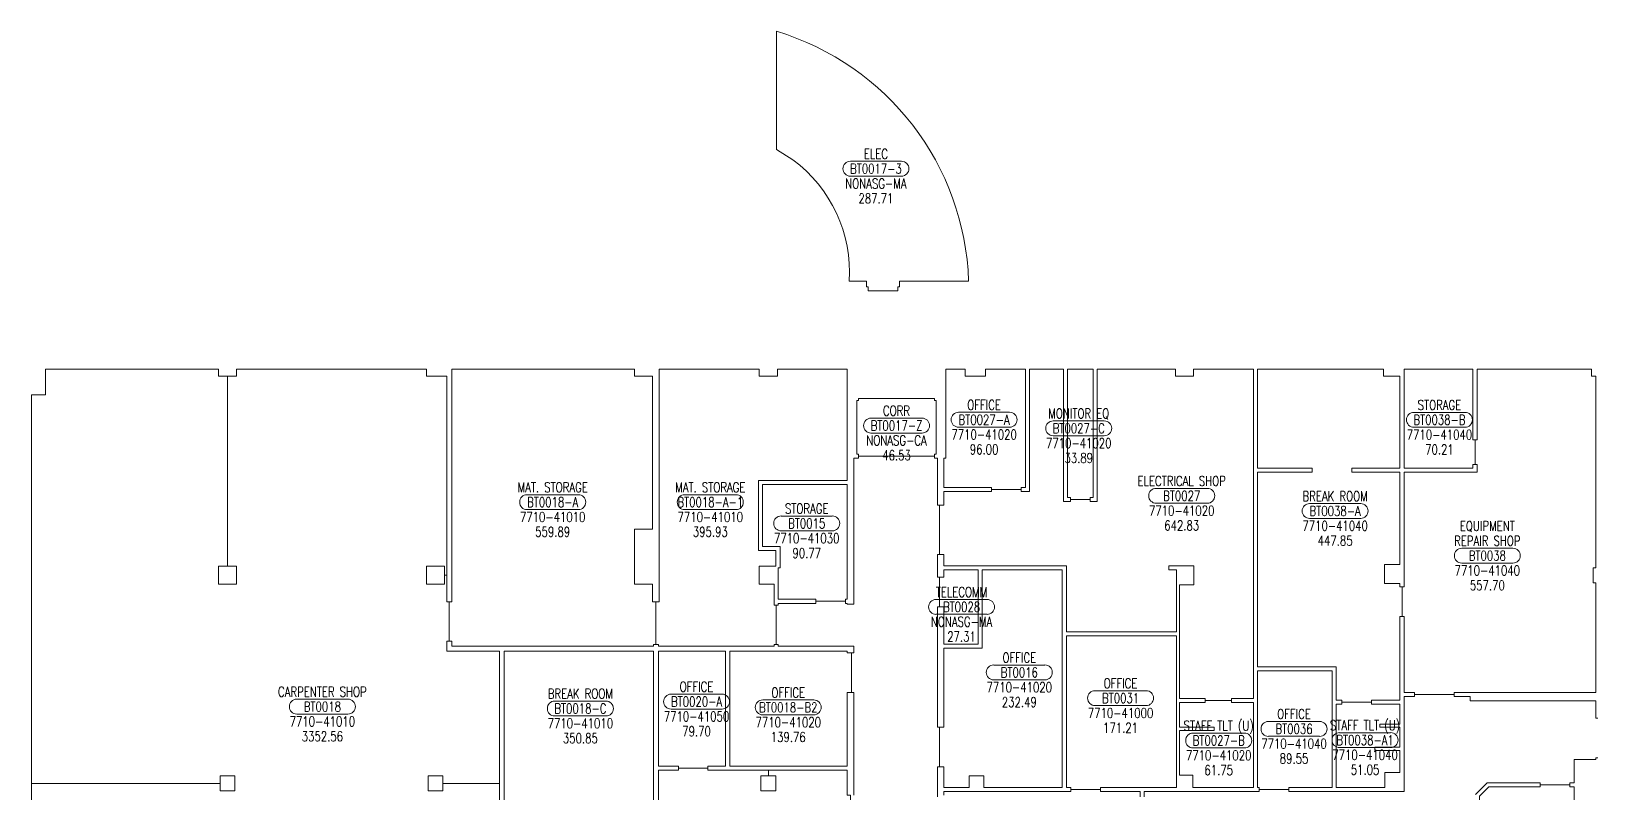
# Model space of a CAD drawing. Header units: inches. Extents: x 2498 to 7283, y 18126 to 20229.
# Drawn here: x 4198 to 6098, y 19305 to 20229 of the extents above; entities that cross this region are included whole.
import ezdxf
from ezdxf.enums import TextEntityAlignment as Align

# ---------------------------------------------------------------- set-up
doc = ezdxf.new("R2010")
doc.units = ezdxf.units.IN
doc.header["$LTSCALE"] = 48
doc.header["$MEASUREMENT"] = 0
doc.layers.get('0').update_dxf_attribs({"lineweight": 9})
for name, color, linetype, lineweight in [('AREA', 3, 'Continuous', 9), ('AREA2', 1, 'Continuous', 9), ('COSTC', 7, 'Continuous', 9), ('PLINE2', 5, 'Continuous', 9), ('ROOMNA', 7, 'Continuous', 9), ('ROOMNO', 7, 'Continuous', 9), ('ROOMOV', 7, 'Continuous', 9)]:
    doc.layers.add(name, color=color, linetype=linetype, lineweight=lineweight)
doc.styles.get("Standard").update_dxf_attribs({"font": 'simplex.shx', "width": 0.75})

# ---------------------------------------------------------------- blocks, each defined once
blk = doc.blocks.new('ROOM')
at = {"layer": 'ROOMOV'}
for p, q in [((-31, 9), (31, 9)), ((31, -9), (-31, -9))]:
    blk.add_line(p, q, dxfattribs=at)
for centre, start, end in [((-31, 0), 90, 270), ((31, 0), 270, 90)]:
    blk.add_arc(centre, 9.04, start, end, dxfattribs=at)
at = {"color": 0, "width": 0.75, "flags": 1}
for tag, p in [('FLFIN', (-60, -36)), ('ICRA', (60, -36)), ('FLTYPE', (-60, -48)), ('USER1', (60, -48)), ('FLCOND', (-60, -60)), ('WLFIN', (-60, -72)), ('SITE', (-24, -72)), ('UCODE', (24, -72)), ('USER2', (60, -60)), ('USER3', (60, -72)), ('WLCOND', (-60, -96)), ('WLTYPE', (-60, -84)), ('BLDG', (-24, -84)), ('FLR', (-24, -96)), ('UDESC', (24, -84)), ('FCODE', (24, -96)), ('USER4', (60, -84)), ('USER5', (60, -96)), ('CLFIN', (-60, -108)), ('COSTCD', (-24, -108)), ('FDESC', (24, -108)), ('USER6', (60, -108)), ('CLCOND', (-60, -132)), ('CLTYPE', (-60, -120)), ('DEPTD', (-24, -120)), ('RDES', (-24, -132)), ('CONTACT', (24, -132)), ('DIVISION', (24, -120)), ('USER7', (60, -120)), ('USER8', (60, -132)), ('CLHT', (-60, -144)), ('CHDATE', (-24, -144)), ('OCCUP', (24, -144)), ('BLOCK', (60, -144)), ('BASE', (-60, -156)), ('CBACK', (-24, -156)), ('PRCONTACT', (24, -156)), ('BLOCK2', (60, -156))]:
    blk.add_attdef(tag, text='', height=6, dxfattribs=at).set_placement(p, align=Align.MIDDLE_CENTER)
at = {"layer": 'AREA', "width": 0.75}
blk.add_attdef('AREA', text='', height=12, dxfattribs=at).set_placement((0, -36), align=Align.MIDDLE_CENTER)
at = {"layer": 'AREA2', "width": 0.75}
blk.add_attdef('AREA2', text='', height=12, dxfattribs=at).set_placement((0, -36), align=Align.MIDDLE_CENTER)
at = {"layer": 'COSTC', "width": 0.75}
blk.add_attdef('COSTC', text='', height=12, dxfattribs=at).set_placement((0, -18), align=Align.MIDDLE_CENTER)
at = {"layer": 'ROOMNA', "width": 0.75}
for tag, p in [('RMNAA', (0, 54)), ('RMNAB', (0, 36)), ('RMNAC', (0, 18))]:
    blk.add_attdef(tag, text='', height=12, dxfattribs=at).set_placement(p, align=Align.MIDDLE_CENTER)
at = {"layer": 'ROOMNO', "width": 0.75}
blk.add_attdef('RMNU', text='', height=12, dxfattribs=at).set_placement((0, 0), align=Align.MIDDLE_CENTER)

msp = doc.modelspace()

# ---------------------------------------------------------------- linework, layer by layer
at = {"layer": 'PLINE2', "color": 6, "linetype": 'Continuous'}
msp.add_lwpolyline([(5122.2, 20072.9), (5102.4, 20085.5), (5102.4, 20228.7, -0.321656), (5335.5, 19925.7), (5251.5, 19925.7), (5251.5, 19918.7), (5249.5, 19918.7), (5249.5, 19913.7), (5213.5, 19913.7), (5213.5, 19918.7), (5211.5, 19918.7), (5211.5, 19925.7), (5190.5, 19925.7, 0.255095)], format="xyb", close=True, dxfattribs=at)
for points in [[(4198, 19176.5), (4198, 19316.2), (4427, 19316.2), (4427, 19307.2), (4445, 19307.2), (4445, 19325.2), (4427, 19325.2), (4427, 19316.2), (4198, 19316.2), (4198, 19787.7), (4215, 19787.7), (4215, 19818.7), (4425, 19818.7), (4425, 19810.2), (4436, 19810.2), (4436, 19579.7), (4425, 19579.7), (4425, 19557.7), (4447, 19557.7), (4447, 19579.7), (4436, 19579.7), (4436, 19810.2), (4447, 19810.2), (4447, 19818.7), (4677.5, 19818.7), (4677.5, 19810.2), (4702.2, 19810.2), (4702.2, 19568.7), (4699.5, 19568.7), (4699.5, 19579.7), (4677.5, 19579.7), (4677.5, 19557.7), (4699.5, 19557.7), (4699.5, 19568.7), (4702.2, 19568.7), (4702.2, 19536.6), (4705.2, 19536.6), (4705.2, 19488.6), (4702.2, 19488.6), (4702.2, 19476.6), (4766, 19476.6), (4766, 19316.2), (4697.5, 19316.2), (4697.5, 19325.2), (4679.5, 19325.2), (4679.5, 19307.2), (4697.5, 19307.2), (4697.5, 19316.2), (4766, 19316.2), (4766, 19198.6)], [(5297.6, 19300), (5297.6, 19336.2), (5300.1, 19336.2), (5300.1, 19384.2), (5297.6, 19384.2), (5297.6, 19530.3), (5300.1, 19530.3), (5300.1, 19566.3), (5297.6, 19566.3), (5297.6, 19593.7), (5300.1, 19593.7), (5300.1, 19653.7), (5297.6, 19653.7), (5297.6, 19710.7), (5294, 19710.7), (5294, 19713.2), (5202, 19713.2), (5202, 19710.7), (5196, 19710.7), (5196, 19533.6), (5188, 19533.6), (5188, 19534.6), (5186, 19534.6), (5186, 19537.1), (5150, 19537.1), (5150, 19534.6), (5104.5, 19534.6), (5104.5, 19532.6), (5102, 19532.6), (5102, 19484.6), (5104.5, 19484.6), (5104.5, 19482.6), (5196, 19482.6), (5196, 19474.6), (5193.5, 19474.6), (5193.5, 19426.6), (5196, 19426.6), (5196, 19301.7)], [(6099, 19395.2), (6096.5, 19395.2), (6096.5, 19416.2), (5944.1, 19416.2), (5944.1, 19421.5), (5924.6, 19421.4), (5924.6, 19424), (5876.6, 19424), (5876.6, 19421.5), (5864, 19421.5), (5864, 19306.2), (5724.1, 19306.2), (5724.1, 19308.7), (5688.1, 19308.7), (5688.1, 19306.2), (5548.5, 19306.2), (5548.5, 19300)], [(5950.5, 19302.6), (5964.8, 19317), (6029, 19317), (6029, 19314.5), (6065, 19314.5), (6065, 19317), (6070.5, 19317), (6070.5, 19345.2), (6096.5, 19345.2), (6096.5, 19347.2), (6099, 19347.2)], [(5543.5, 19300), (5543.5, 19306.2), (5495.7, 19306.2), (5495.7, 19308.7), (5459.7, 19308.7), (5459.7, 19306.2), (5305.6, 19306.2), (5305.6, 19302)]]:
    msp.add_lwpolyline(points, dxfattribs=at)
for points in [[(4708.2, 19818.7), (4708.2, 19536.6), (4705.2, 19536.6), (4705.2, 19488.6), (4708.2, 19488.6), (4708.2, 19482.6), (4953, 19482.6), (4953, 19484.6), (4956, 19484.6), (4956, 19536.6), (4952, 19536.6), (4952, 19557.7), (4930, 19557.7), (4930, 19624.7), (4952, 19624.7), (4952, 19810.2), (4930, 19810.2), (4930, 19818.7)], [(4960, 19818.7), (4960, 19536.6), (4956, 19536.6), (4956, 19484.6), (4959, 19484.6), (4959, 19482.6), (4967, 19482.6), (4967, 19482.6), (5015, 19482.6), (5015, 19482.6), (5099.5, 19482.6), (5099.5, 19484.6), (5102, 19484.6), (5102, 19532.6), (5099.5, 19532.6), (5099.5, 19557.7), (5081.5, 19557.7), (5081.5, 19579.7), (5101.7, 19579.7), (5101.7, 19598.8), (5080.5, 19598.8), (5080.5, 19683.7), (5188, 19683.7), (5188, 19818.7), (5103.5, 19818.7), (5103.5, 19810.2), (5081.5, 19810.2), (5081.5, 19818.7)], [(5409.5, 19670.2), (5399.3, 19670.2), (5399.3, 19672.7), (5363.3, 19672.7), (5363.3, 19670.2), (5305.6, 19670.2), (5305.6, 19655.7), (5305.6, 19653.7), (5302.6, 19653.7), (5300.1, 19653.7), (5300.1, 19593.7), (5302.6, 19593.7), (5305.6, 19593.7), (5305.6, 19591.7), (5305.6, 19580.2), (5454.1, 19580.2), (5454.1, 19500.2), (5587.6, 19500.2), (5587.6, 19575.2), (5578.5, 19575.2), (5578.5, 19580.2), (5609, 19580.2), (5609, 19557.2), (5591.6, 19557.2), (5591.6, 19419.2), (5622.6, 19419.2), (5622.6, 19416.7), (5654.6, 19416.7), (5654.6, 19419.2), (5681.1, 19419.2), (5681.1, 19818.7), (5608.5, 19818.7), (5608.5, 19810.2), (5586.5, 19810.2), (5586.5, 19818.7), (5491.5, 19818.7), (5491.5, 19658.2), (5483, 19658.2), (5483, 19660.7), (5459, 19660.7), (5459, 19658.2), (5450.5, 19658.2), (5450.5, 19818.7), (5409.5, 19818.7)], [(5404.6, 19729.7), (5404.6, 19733.7), (5404.6, 19753.7), (5404.6, 19757.7), (5404.6, 19777.7), (5404.6, 19781.7), (5404.6, 19801.7), (5404.6, 19805.7), (5404.5, 19805.7), (5404.5, 19818.7), (5356, 19818.7), (5356, 19810.2), (5331.2, 19810.2), (5331.2, 19818.7), (5308, 19818.7), (5308, 19710.7), (5305.6, 19710.7), (5305.6, 19675.2), (5337.3, 19675.2), (5363.3, 19675.2), (5363.3, 19672.7), (5399.3, 19672.7), (5399.3, 19675.2), (5404.5, 19675.2), (5404.5, 19705.7), (5404.6, 19705.7), (5404.6, 19709.7)], [(5486.5, 19818.7), (5455.5, 19818.7), (5455.5, 19663.2), (5459, 19663.2), (5459, 19660.7), (5483, 19660.7), (5483, 19663.2), (5486.5, 19663.2)], [(5859, 19693.7), (5800.6, 19693.7), (5800.6, 19698.7), (5859, 19698.7), (5859, 19810.2), (5839, 19810.2), (5839, 19818.7), (5686.1, 19818.7), (5686.1, 19698.7), (5752.6, 19698.7), (5752.6, 19693.7), (5686.1, 19693.7), (5686.1, 19675.2), (5686.1, 19581.7), (5686.1, 19581.7), (5686.1, 19577.7), (5686.1, 19577.7), (5686.1, 19457.7), (5781.6, 19457.7), (5781.6, 19417.2), (5788.6, 19417.2), (5788.6, 19414.7), (5788.6, 19414.7), (5788.6, 19414.7), (5824.6, 19414.7), (5824.6, 19414.7), (5824.6, 19414.7), (5824.6, 19414.7), (5824.6, 19414.7), (5824.6, 19414.7), (5824.6, 19414.7), (5824.6, 19414.7), (5824.6, 19414.7), (5824.6, 19414.7), (5824.6, 19414.7), (5824.6, 19414.7), (5824.6, 19414.7), (5824.6, 19414.7), (5824.6, 19417.2), (5859, 19417.2), (5859, 19518.7), (5861.5, 19518.7), (5861.5, 19554.7), (5859, 19554.7), (5859, 19558.7), (5840, 19558.7), (5840, 19577.7), (5840, 19577.7), (5840, 19581.7), (5840, 19581.7), (5859, 19581.7)], [(6096.5, 19559.7), (6093.5, 19559.7), (6093.5, 19577.7), (6096.5, 19577.7), (6096.5, 19810.2), (6091.5, 19810.2), (6091.5, 19818.7), (5952.6, 19818.7), (5952.6, 19733.2), (5950.1, 19733.2), (5950.1, 19733.2), (5950.1, 19733.2), (5950.1, 19703.2), (5950.1, 19703.2), (5950.1, 19703.2), (5952.6, 19703.2), (5952.6, 19693.7), (5864, 19693.7), (5864, 19554.7), (5861.5, 19554.7), (5861.5, 19518.7), (5864, 19518.7), (5864, 19426.5), (5876.6, 19426.5), (5876.6, 19424), (5924.6, 19424), (5924.6, 19426.5), (6096.5, 19426.5)], [(5947.6, 19818.7), (5947.6, 19733.2), (5950.1, 19733.2), (5950.1, 19703.2), (5947.6, 19703.2), (5947.6, 19698.7), (5864, 19698.7), (5864, 19818.7)], [(5294, 19783.2), (5294, 19780.7), (5296, 19780.7), (5296, 19715.7), (5294, 19715.7), (5294, 19713.2), (5202, 19713.2), (5202, 19715.7), (5200, 19715.7), (5200, 19780.7), (5202, 19780.7), (5202, 19783.2)], [(5104.5, 19539.6), (5150, 19539.6), (5150, 19537.1), (5186, 19537.1), (5186, 19539.6), (5188, 19539.6), (5188, 19678.7), (5085.5, 19678.7), (5085.5, 19603.8), (5106.7, 19603.8), (5106.7, 19577.6), (5104.5, 19577.6)], [(5347.1, 19575.2), (5305.6, 19575.2), (5305.6, 19568.3), (5305.6, 19566.3), (5302.6, 19566.3), (5300.1, 19566.3), (5300.1, 19530.3), (5302.6, 19530.3), (5305.6, 19530.3), (5305.6, 19528.3), (5305.6, 19485.2), (5347.1, 19485.2)], [(5305.6, 19480.2), (5305.6, 19386.2), (5305.6, 19384.2), (5302.6, 19384.2), (5300.1, 19384.2), (5300.1, 19336.2), (5302.6, 19336.2), (5305.6, 19336.2), (5305.6, 19334.2), (5305.6, 19311.2), (5336, 19311.2), (5336, 19325.2), (5354, 19325.2), (5354, 19311.2), (5449.1, 19311.2), (5449.1, 19575.2), (5352.1, 19575.2), (5352.1, 19480.2)], [(5587.6, 19495.2), (5454.1, 19495.2), (5454.1, 19311.2), (5459.7, 19311.2), (5459.7, 19308.7), (5495.7, 19308.7), (5495.7, 19311.2), (5587.6, 19311.2)], [(4772, 19204.6), (4792, 19204.6), (4794, 19204.6), (4794, 19203.6), (4794, 19201.1), (4830, 19201.1), (4830, 19203.6), (4830, 19204.6), (4832, 19204.6), (4856, 19204.6), (4856, 19192.6), (4953, 19192.6), (4953, 19476.6), (4772, 19476.6)], [(5040.6, 19476.6), (4959, 19476.6), (4959, 19337.1), (4983.2, 19337.1), (4983.2, 19334.6), (5019.2, 19334.6), (5019.2, 19337.1), (5040.6, 19337.1)], [(5188, 19476.6), (5188, 19474.6), (5193.5, 19474.6), (5193.5, 19426.6), (5191, 19426.6), (5191, 19426.6), (5188, 19426.6), (5188, 19337.1), (5045.6, 19337.1), (5045.6, 19476.6)], [(5686.1, 19311.2), (5688.1, 19311.2), (5688.1, 19308.7), (5724.1, 19308.7), (5724.1, 19311.2), (5776.6, 19311.2), (5776.6, 19452.7), (5686.1, 19452.7)], [(5681.1, 19414.2), (5654.6, 19414.2), (5654.6, 19416.7), (5622.6, 19416.7), (5622.6, 19414.2), (5591.6, 19414.2), (5591.6, 19384.2), (5633.6, 19384.2), (5633.6, 19380.2), (5591.6, 19380.2), (5591.6, 19326.2), (5607.5, 19326.2), (5607.5, 19311.2), (5681.1, 19311.2)], [(5840.5, 19311.2), (5840.5, 19329.2), (5859, 19329.2), (5859, 19356.2), (5828.5, 19356.2), (5828.5, 19360.2), (5859, 19360.2), (5859, 19384.2), (5834.5, 19384.2), (5834.5, 19388.2), (5859, 19388.2), (5859, 19412.2), (5824.6, 19412.2), (5824.6, 19414.7), (5788.6, 19414.7), (5788.6, 19412.2), (5781.6, 19412.2), (5781.6, 19311.2)], [(5188, 19332.1), (5092.5, 19332.1), (5092.5, 19325.2), (5101.5, 19325.2), (5101.5, 19307.2), (5083.5, 19307.2), (5083.5, 19325.2), (5092.5, 19325.2), (5092.5, 19332.1), (5019.2, 19332.1), (5019.2, 19334.6), (4983.2, 19334.6), (4983.2, 19332.1), (4959, 19332.1), (4959, 19215.3), (5015, 19215.3), (5015, 19072.7), (5188, 19072.7), (5188, 19253.7), (5192, 19253.7), (5192, 19301.7), (5188, 19301.7)], [(6088.5, 19287.2), (6070.5, 19287.2), (6070.5, 19312), (6065, 19312), (6065, 19314.5), (6029, 19314.5), (6029, 19312), (5966.9, 19312), (5955.5, 19300.5), (5955.5, 19197), (6076.5, 19197), (6076.5, 19209), (6088.5, 19209)]]:
    msp.add_lwpolyline(points, close=True, dxfattribs=at)

# ---------------------------------------------------------------- block references
at = {"layer": 'ROOMNO', "color": 2}
ref = msp.add_blockref('ROOM', (5223, 20062), dxfattribs=at)
ref.add_attrib('RMNU', 'BT0017-3', dxfattribs={"height": 12, "width": 0.75}).set_placement((5223, 20062), align=Align.MIDDLE_CENTER)
ref.add_attrib('RMNAC', 'ELEC', dxfattribs={"layer": 'ROOMNA', "height": 12, "width": 0.75}).set_placement((5223, 20080), align=Align.MIDDLE_CENTER)
ref.add_attrib('COSTC', 'NONASG-MA', dxfattribs={"layer": 'COSTC', "height": 12, "width": 0.75}).set_placement((5223, 20044), align=Align.MIDDLE_CENTER)
ref.add_attrib('AREA2', '287.71', dxfattribs={"layer": 'AREA2', "height": 12, "width": 0.75}).set_placement((5223, 20026), align=Align.MIDDLE_CENTER)
ref = msp.add_blockref('ROOM', (5354.3, 19757.4), dxfattribs=at)
ref.add_attrib('RMNU', 'BT0027-A', dxfattribs={"height": 12, "width": 0.75}).set_placement((5354.3, 19757.4), align=Align.MIDDLE_CENTER)
ref.add_attrib('RMNAC', 'OFFICE', dxfattribs={"layer": 'ROOMNA', "height": 12, "width": 0.75}).set_placement((5354.3, 19775.4), align=Align.MIDDLE_CENTER)
ref.add_attrib('COSTC', '7710-41020', dxfattribs={"layer": 'COSTC', "height": 12, "width": 0.75}).set_placement((5354.3, 19739.4), align=Align.MIDDLE_CENTER)
ref.add_attrib('AREA2', '96.00', dxfattribs={"layer": 'AREA2', "height": 12, "width": 0.75}).set_placement((5354.3, 19721.4), align=Align.MIDDLE_CENTER)
ref = msp.add_blockref('ROOM', (5906.9, 19757.3), dxfattribs=at)
ref.add_attrib('RMNU', 'BT0038-B', dxfattribs={"height": 12, "width": 0.75}).set_placement((5906.9, 19757.3), align=Align.MIDDLE_CENTER)
ref.add_attrib('RMNAC', 'STORAGE', dxfattribs={"layer": 'ROOMNA', "height": 12, "width": 0.75}).set_placement((5906.9, 19775.3), align=Align.MIDDLE_CENTER)
ref.add_attrib('COSTC', '7710-41040', dxfattribs={"layer": 'COSTC', "height": 12, "width": 0.75}).set_placement((5906.9, 19739.3), align=Align.MIDDLE_CENTER)
ref.add_attrib('AREA2', '70.21', dxfattribs={"layer": 'AREA2', "height": 12, "width": 0.75}).set_placement((5906.9, 19721.3), align=Align.MIDDLE_CENTER)
ref = msp.add_blockref('ROOM', (5248, 19750.3), dxfattribs=at)
ref.add_attrib('RMNU', 'BT0017-Z', dxfattribs={"height": 12, "width": 0.75}).set_placement((5248, 19750.3), align=Align.MIDDLE_CENTER)
ref.add_attrib('RMNAC', 'CORR', dxfattribs={"layer": 'ROOMNA', "height": 12, "width": 0.75}).set_placement((5248, 19768.3), align=Align.MIDDLE_CENTER)
ref.add_attrib('COSTC', 'NONASG-CA', dxfattribs={"layer": 'COSTC', "height": 12, "width": 0.75}).set_placement((5248, 19732.3), align=Align.MIDDLE_CENTER)
ref.add_attrib('AREA2', '46.53', dxfattribs={"layer": 'AREA2', "height": 12, "width": 0.75}).set_placement((5248, 19714.3), align=Align.MIDDLE_CENTER)
ref = msp.add_blockref('ROOM', (5469.1, 19747), dxfattribs=at)
ref.add_attrib('RMNU', 'BT0027-C', dxfattribs={"height": 12, "width": 0.75}).set_placement((5469.1, 19747), align=Align.MIDDLE_CENTER)
ref.add_attrib('RMNAC', 'MONITOR EQ', dxfattribs={"layer": 'ROOMNA', "height": 12, "width": 0.75}).set_placement((5469.1, 19765), align=Align.MIDDLE_CENTER)
ref.add_attrib('COSTC', '7710-41020', dxfattribs={"layer": 'COSTC', "height": 12, "width": 0.75}).set_placement((5469.1, 19729), align=Align.MIDDLE_CENTER)
ref.add_attrib('AREA2', '33.89', dxfattribs={"layer": 'AREA2', "height": 12, "width": 0.75}).set_placement((5469.1, 19711), align=Align.MIDDLE_CENTER)
ref = msp.add_blockref('ROOM', (4830.7, 19657.4), dxfattribs=at)
ref.add_attrib('RMNU', 'BT0018-A', dxfattribs={"height": 12, "width": 0.75}).set_placement((4830.7, 19657.4), align=Align.MIDDLE_CENTER)
ref.add_attrib('RMNAC', 'MAT. STORAGE', dxfattribs={"layer": 'ROOMNA', "height": 12, "width": 0.75}).set_placement((4830.7, 19675.4), align=Align.MIDDLE_CENTER)
ref.add_attrib('COSTC', '7710-41010', dxfattribs={"layer": 'COSTC', "height": 12, "width": 0.75}).set_placement((4830.7, 19639.4), align=Align.MIDDLE_CENTER)
ref.add_attrib('AREA2', '559.89', dxfattribs={"layer": 'AREA2', "height": 12, "width": 0.75}).set_placement((4830.7, 19621.4), align=Align.MIDDLE_CENTER)
ref = msp.add_blockref('ROOM', (5022, 19657.4), dxfattribs=at)
ref.add_attrib('RMNU', 'BT0018-A-1', dxfattribs={"height": 12, "width": 0.75}).set_placement((5022, 19657.4), align=Align.MIDDLE_CENTER)
ref.add_attrib('RMNAC', 'MAT. STORAGE', dxfattribs={"layer": 'ROOMNA', "height": 12, "width": 0.75}).set_placement((5022, 19675.4), align=Align.MIDDLE_CENTER)
ref.add_attrib('COSTC', '7710-41010', dxfattribs={"layer": 'COSTC', "height": 12, "width": 0.75}).set_placement((5022, 19639.4), align=Align.MIDDLE_CENTER)
ref.add_attrib('AREA2', '395.93', dxfattribs={"layer": 'AREA2', "height": 12, "width": 0.75}).set_placement((5022, 19621.4), align=Align.MIDDLE_CENTER)
ref = msp.add_blockref('ROOM', (5594.1, 19665.1), dxfattribs=at)
ref.add_attrib('RMNU', 'BT0027', dxfattribs={"height": 12, "width": 0.75}).set_placement((5594.1, 19665.1), align=Align.MIDDLE_CENTER)
ref.add_attrib('RMNAC', 'ELECTRICAL SHOP', dxfattribs={"layer": 'ROOMNA', "height": 12, "width": 0.75}).set_placement((5594.1, 19683.1), align=Align.MIDDLE_CENTER)
ref.add_attrib('COSTC', '7710-41020', dxfattribs={"layer": 'COSTC', "height": 12, "width": 0.75}).set_placement((5594.1, 19647.1), align=Align.MIDDLE_CENTER)
ref.add_attrib('AREA2', '642.83', dxfattribs={"layer": 'AREA2', "height": 12, "width": 0.75}).set_placement((5594.1, 19629.1), align=Align.MIDDLE_CENTER)
ref = msp.add_blockref('ROOM', (5780.3, 19646.7), dxfattribs=at)
ref.add_attrib('RMNU', 'BT0038-A', dxfattribs={"height": 12, "width": 0.75}).set_placement((5780.3, 19646.7), align=Align.MIDDLE_CENTER)
ref.add_attrib('RMNAC', 'BREAK ROOM', dxfattribs={"layer": 'ROOMNA', "height": 12, "width": 0.75}).set_placement((5780.3, 19664.7), align=Align.MIDDLE_CENTER)
ref.add_attrib('COSTC', '7710-41040', dxfattribs={"layer": 'COSTC', "height": 12, "width": 0.75}).set_placement((5780.3, 19628.7), align=Align.MIDDLE_CENTER)
ref.add_attrib('AREA2', '447.85', dxfattribs={"layer": 'AREA2', "height": 12, "width": 0.75}).set_placement((5780.3, 19610.7), align=Align.MIDDLE_CENTER)
ref = msp.add_blockref('ROOM', (5139, 19631.6), dxfattribs=at)
ref.add_attrib('RMNU', 'BT0015', dxfattribs={"height": 12, "width": 0.75}).set_placement((5139, 19631.6), align=Align.MIDDLE_CENTER)
ref.add_attrib('RMNAC', 'STORAGE', dxfattribs={"layer": 'ROOMNA', "height": 12, "width": 0.75}).set_placement((5139, 19649.6), align=Align.MIDDLE_CENTER)
ref.add_attrib('COSTC', '7710-41030', dxfattribs={"layer": 'COSTC', "height": 12, "width": 0.75}).set_placement((5139, 19613.6), align=Align.MIDDLE_CENTER)
ref.add_attrib('AREA2', '90.77', dxfattribs={"layer": 'AREA2', "height": 12, "width": 0.75}).set_placement((5139, 19595.6), align=Align.MIDDLE_CENTER)
ref = msp.add_blockref('ROOM', (5965, 19592.5), dxfattribs=at)
ref.add_attrib('RMNU', 'BT0038', dxfattribs={"height": 12, "width": 0.75}).set_placement((5965, 19592.5), align=Align.MIDDLE_CENTER)
ref.add_attrib('RMNAB', 'EQUIPMENT', dxfattribs={"layer": 'ROOMNA', "height": 12, "width": 0.75}).set_placement((5965, 19628.5), align=Align.MIDDLE_CENTER)
ref.add_attrib('RMNAC', 'REPAIR SHOP', dxfattribs={"layer": 'ROOMNA', "height": 12, "width": 0.75}).set_placement((5965, 19610.5), align=Align.MIDDLE_CENTER)
ref.add_attrib('COSTC', '7710-41040', dxfattribs={"layer": 'COSTC', "height": 12, "width": 0.75}).set_placement((5965, 19574.5), align=Align.MIDDLE_CENTER)
ref.add_attrib('AREA2', '557.70', dxfattribs={"layer": 'AREA2', "height": 12, "width": 0.75}).set_placement((5965, 19556.5), align=Align.MIDDLE_CENTER)
ref = msp.add_blockref('ROOM', (5326.9, 19530.3), dxfattribs=at)
ref.add_attrib('RMNU', 'BT0028', dxfattribs={"height": 12, "width": 0.75}).set_placement((5326.9, 19530.3), align=Align.MIDDLE_CENTER)
ref.add_attrib('RMNAC', 'TELECOMM', dxfattribs={"layer": 'ROOMNA', "height": 12, "width": 0.75}).set_placement((5326.9, 19548.3), align=Align.MIDDLE_CENTER)
ref.add_attrib('COSTC', 'NONASG-MA', dxfattribs={"layer": 'COSTC', "height": 12, "width": 0.75}).set_placement((5326.9, 19512.3), align=Align.MIDDLE_CENTER)
ref.add_attrib('AREA2', '27.31', dxfattribs={"layer": 'AREA2', "height": 12, "width": 0.75}).set_placement((5326.9, 19494.3), align=Align.MIDDLE_CENTER)
ref = msp.add_blockref('ROOM', (5397, 19450.8), dxfattribs=at)
ref.add_attrib('RMNU', 'BT0016', dxfattribs={"height": 12, "width": 0.75}).set_placement((5397, 19450.8), align=Align.MIDDLE_CENTER)
ref.add_attrib('RMNAC', 'OFFICE', dxfattribs={"layer": 'ROOMNA', "height": 12, "width": 0.75}).set_placement((5397, 19468.8), align=Align.MIDDLE_CENTER)
ref.add_attrib('COSTC', '7710-41020', dxfattribs={"layer": 'COSTC', "height": 12, "width": 0.75}).set_placement((5397, 19432.8), align=Align.MIDDLE_CENTER)
ref.add_attrib('AREA2', '232.49', dxfattribs={"layer": 'AREA2', "height": 12, "width": 0.75}).set_placement((5397, 19414.8), align=Align.MIDDLE_CENTER)
ref = msp.add_blockref('ROOM', (5005.3, 19415.4), dxfattribs=at)
ref.add_attrib('RMNU', 'BT0020-A', dxfattribs={"height": 12, "width": 0.75}).set_placement((5005.3, 19415.4), align=Align.MIDDLE_CENTER)
ref.add_attrib('RMNAC', 'OFFICE', dxfattribs={"layer": 'ROOMNA', "height": 12, "width": 0.75}).set_placement((5005.3, 19433.4), align=Align.MIDDLE_CENTER)
ref.add_attrib('COSTC', '7710-41050', dxfattribs={"layer": 'COSTC', "height": 12, "width": 0.75}).set_placement((5005.3, 19397.4), align=Align.MIDDLE_CENTER)
ref.add_attrib('AREA2', '79.70', dxfattribs={"layer": 'AREA2', "height": 12, "width": 0.75}).set_placement((5005.3, 19379.4), align=Align.MIDDLE_CENTER)
ref = msp.add_blockref('ROOM', (5519.9, 19419.6), dxfattribs=at)
ref.add_attrib('RMNU', 'BT0031', dxfattribs={"height": 12, "width": 0.75}).set_placement((5519.9, 19419.6), align=Align.MIDDLE_CENTER)
ref.add_attrib('RMNAC', 'OFFICE', dxfattribs={"layer": 'ROOMNA', "height": 12, "width": 0.75}).set_placement((5519.9, 19437.6), align=Align.MIDDLE_CENTER)
ref.add_attrib('COSTC', '7710-41000', dxfattribs={"layer": 'COSTC', "height": 12, "width": 0.75}).set_placement((5519.9, 19401.6), align=Align.MIDDLE_CENTER)
ref.add_attrib('AREA2', '171.21', dxfattribs={"layer": 'AREA2', "height": 12, "width": 0.75}).set_placement((5519.9, 19383.6), align=Align.MIDDLE_CENTER)
ref = msp.add_blockref('ROOM', (4551.2, 19409.3), dxfattribs=at)
ref.add_attrib('RMNU', 'BT0018', dxfattribs={"height": 12, "width": 0.75}).set_placement((4551.2, 19409.3), align=Align.MIDDLE_CENTER)
ref.add_attrib('RMNAC', 'CARPENTER SHOP', dxfattribs={"layer": 'ROOMNA', "height": 12, "width": 0.75}).set_placement((4551.2, 19427.3), align=Align.MIDDLE_CENTER)
ref.add_attrib('COSTC', '7710-41010', dxfattribs={"layer": 'COSTC', "height": 12, "width": 0.75}).set_placement((4551.2, 19391.3), align=Align.MIDDLE_CENTER)
ref.add_attrib('AREA2', '3352.56', dxfattribs={"layer": 'AREA2', "height": 12, "width": 0.75}).set_placement((4551.2, 19373.3), align=Align.MIDDLE_CENTER)
ref = msp.add_blockref('ROOM', (4864.3, 19407), dxfattribs=at)
ref.add_attrib('RMNU', 'BT0018-C', dxfattribs={"height": 12, "width": 0.75}).set_placement((4864.3, 19407), align=Align.MIDDLE_CENTER)
ref.add_attrib('RMNAC', 'BREAK ROOM', dxfattribs={"layer": 'ROOMNA', "height": 12, "width": 0.75}).set_placement((4864.3, 19425), align=Align.MIDDLE_CENTER)
ref.add_attrib('COSTC', '7710-41010', dxfattribs={"layer": 'COSTC', "height": 12, "width": 0.75}).set_placement((4864.3, 19389), align=Align.MIDDLE_CENTER)
ref.add_attrib('AREA2', '350.85', dxfattribs={"layer": 'AREA2', "height": 12, "width": 0.75}).set_placement((4864.3, 19371), align=Align.MIDDLE_CENTER)
ref = msp.add_blockref('ROOM', (5116.6, 19408.4), dxfattribs=at)
ref.add_attrib('RMNU', 'BT0018-B2', dxfattribs={"height": 12, "width": 0.75}).set_placement((5116.6, 19408.4), align=Align.MIDDLE_CENTER)
ref.add_attrib('RMNAC', 'OFFICE', dxfattribs={"layer": 'ROOMNA', "height": 12, "width": 0.75}).set_placement((5116.6, 19426.4), align=Align.MIDDLE_CENTER)
ref.add_attrib('COSTC', '7710-41020', dxfattribs={"layer": 'COSTC', "height": 12, "width": 0.75}).set_placement((5116.6, 19390.4), align=Align.MIDDLE_CENTER)
ref.add_attrib('AREA2', '139.76', dxfattribs={"layer": 'AREA2', "height": 12, "width": 0.75}).set_placement((5116.6, 19372.4), align=Align.MIDDLE_CENTER)
ref = msp.add_blockref('ROOM', (5730.4, 19382.3), dxfattribs=at)
ref.add_attrib('RMNU', 'BT0036', dxfattribs={"height": 12, "width": 0.75}).set_placement((5730.4, 19382.3), align=Align.MIDDLE_CENTER)
ref.add_attrib('RMNAC', 'OFFICE', dxfattribs={"layer": 'ROOMNA', "height": 12, "width": 0.75}).set_placement((5730.4, 19400.3), align=Align.MIDDLE_CENTER)
ref.add_attrib('COSTC', '7710-41040', dxfattribs={"layer": 'COSTC', "height": 12, "width": 0.75}).set_placement((5730.4, 19364.3), align=Align.MIDDLE_CENTER)
ref.add_attrib('AREA2', '89.55', dxfattribs={"layer": 'AREA2', "height": 12, "width": 0.75}).set_placement((5730.4, 19346.3), align=Align.MIDDLE_CENTER)
ref = msp.add_blockref('ROOM', (5639, 19368.2), dxfattribs=at)
ref.add_attrib('RMNU', 'BT0027-B', dxfattribs={"height": 12, "width": 0.75}).set_placement((5639, 19368.2), align=Align.MIDDLE_CENTER)
ref.add_attrib('RMNAC', 'STAFF TLT (U)', dxfattribs={"layer": 'ROOMNA', "height": 12, "width": 0.75}).set_placement((5639, 19386.2), align=Align.MIDDLE_CENTER)
ref.add_attrib('COSTC', '7710-41020', dxfattribs={"layer": 'COSTC', "height": 12, "width": 0.75}).set_placement((5639, 19350.2), align=Align.MIDDLE_CENTER)
ref.add_attrib('AREA2', '61.75', dxfattribs={"layer": 'AREA2', "height": 12, "width": 0.75}).set_placement((5639, 19332.2), align=Align.MIDDLE_CENTER)
ref = msp.add_blockref('ROOM', (5816.6, 19368.7), dxfattribs=at)
ref.add_attrib('RMNU', 'BT0038-A1', dxfattribs={"height": 12, "width": 0.75}).set_placement((5816.6, 19368.7), align=Align.MIDDLE_CENTER)
ref.add_attrib('RMNAC', 'STAFF TLT (U)', dxfattribs={"layer": 'ROOMNA', "height": 12, "width": 0.75}).set_placement((5816.6, 19386.7), align=Align.MIDDLE_CENTER)
ref.add_attrib('COSTC', '7710-41040', dxfattribs={"layer": 'COSTC', "height": 12, "width": 0.75}).set_placement((5816.6, 19350.7), align=Align.MIDDLE_CENTER)
ref.add_attrib('AREA2', '51.05', dxfattribs={"layer": 'AREA2', "height": 12, "width": 0.75}).set_placement((5816.6, 19332.7), align=Align.MIDDLE_CENTER)

doc.saveas('drawing.dxf')
